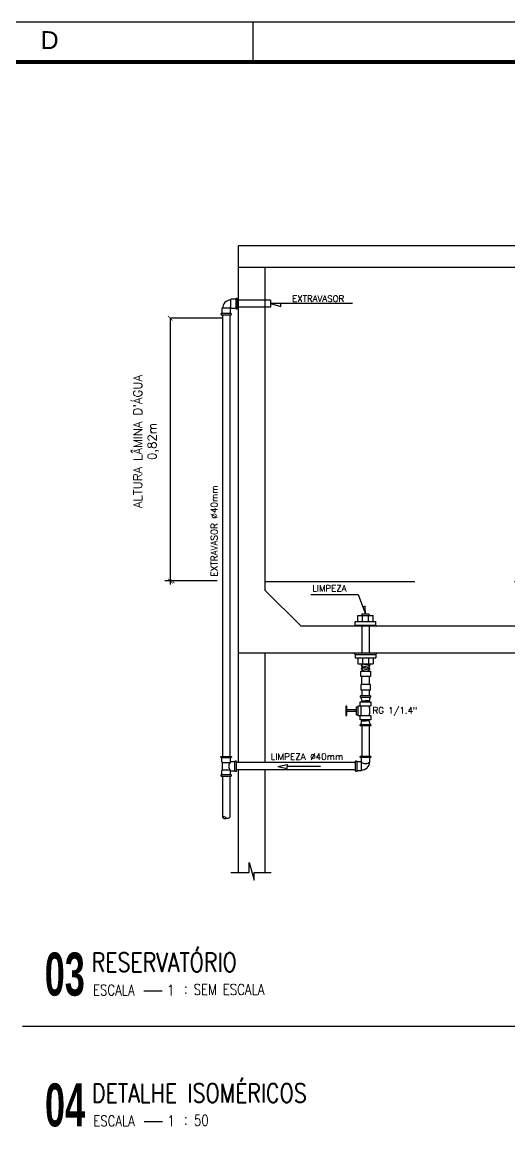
# Model space of a CAD drawing. Header units: millimetres. Extents: x 4156 to 4603, y 996 to 1078.
# Drawn here: x 4543.67 to 4555.89, y 1027.8 to 1055.62 of the extents above; entities that cross this region are included whole.
import ezdxf
from ezdxf.enums import TextEntityAlignment as Align

# ---------------------------------------------------------------- set-up
doc = ezdxf.new("R2010")
doc.units = ezdxf.units.MM
doc.header["$LTSCALE"] = 20
doc.linetypes.add('HIDDEN', pattern=[0.375, 0.25, -0.125])
for name, color, linetype in [('A-PEN-R', 1, 'Continuous'), ('DETALLHES_HIDRAULICO', 4, 'Continuous'), ("PRANCHA - PROJETU'S", 7, 'Continuous'), ('TXT_0', 7, 'Continuous'), ('TXT_2', 6, 'Continuous')]:
    doc.layers.add(name, color=color, linetype=linetype)
doc.styles.add('ADITIVOCAD', font='ROMANS.shx')
doc.styles.add('ARIAL', font='arial.ttf', dxfattribs={"height": 2})
doc.styles.add('REG140', font='romans.shx', dxfattribs={"width": 0.8, "height": 0.35})
doc.styles.add('REG80', font='romans.shx', dxfattribs={"width": 0.8, "height": 0.2})
doc.styles.add('SANSSERIF2', font='sanssb__.ttf', dxfattribs={"width": 0.8})

# ---------------------------------------------------------------- blocks, each defined once
blk = doc.blocks.new('ADFSGASDFG')
at = {"layer": "PRANCHA - PROJETU'S", "color": 1}
for p, q in [((360.678, 107.346), (276.578, 107.346)), ((307.178, 106.346), (307.178, 107.346))]:
    blk.add_line(p, q, dxfattribs=at)
at = {"layer": "PRANCHA - PROJETU'S", "color": 4, "const_width": 0.1}
blk.add_lwpolyline([(279.078, 106.346), (359.678, 106.346), (359.678, 48.946), (279.078, 48.946)], close=True, dxfattribs=at)
at = {"layer": "PRANCHA - PROJETU'S", "color": 50, "linetype": 'Continuous', "style": 'ARIAL'}
blk.add_text('D', height=0.45, dxfattribs=at).set_placement((302.065, 106.896), align=Align.MIDDLE)
blk = doc.blocks.new('CRBODADOSÇ')
at = {"layer": "PRANCHA - PROJETU'S", "color": 3}
blk.add_line((164.825, 196.917), (165.288, 196.917), dxfattribs=at)
at = {"layer": "PRANCHA - PROJETU'S", "color": 3, "style": 'REG80', "width": 0.8}
for s, p in [('ESCALA', (163.548, 196.799)), ('1', (165.407, 196.799)), (':', (165.829, 196.842))]:
    blk.add_text(s, height=0.27, dxfattribs=at).set_placement(p)
at = {"layer": "PRANCHA - PROJETU'S", "color": 2, "style": 'REG140', "width": 0.8}
for tag, p in [('PROJETO', (163.521, 198.067)), ('DESENHO', (163.516, 197.395))]:
    blk.add_attdef(tag, p, '', height=0.472, dxfattribs=at)
at = {"layer": "PRANCHA - PROJETU'S", "style": 'SANSSERIF2', "width": 0.6}
blk.add_attdef('00', text='', height=1.08, dxfattribs=at).set_placement((162.84, 196.795), align=Align.CENTER)
at = {"layer": "PRANCHA - PROJETU'S", "color": 3, "style": 'REG80', "width": 0.8}
blk.add_attdef('ESCALA', (166.075, 196.813), '', height=0.27, dxfattribs=at)
blk = doc.blocks.new('_ArchTick')
at = {"color": 0, "const_width": 0.15}
blk.add_lwpolyline([(-0.5, -0.5), (0.5, 0.5)], dxfattribs=at)

msp = doc.modelspace()

# ---------------------------------------------------------------- linework, layer by layer
at = {"layer": 'A-PEN-R'}
msp.add_line((4543.682, 1030.424), (4573.993, 1030.424), dxfattribs=at)
at = {"layer": 'DETALLHES_HIDRAULICO'}
for p, q in [((4549.907, 1048.643), (4549.07, 1048.643)), ((4549.907, 1048.643), (4549.907, 1048.463)), ((4548.701, 1048.273), (4548.701, 1037.192)), ((4548.881, 1048.273), (4548.881, 1037.192)), ((4549.907, 1048.463), (4549.07, 1048.463)), ((4552.209, 1040.772), (4552.189, 1040.724)), ((4552.209, 1040.772), (4552.371, 1040.772)), ((4552.371, 1040.772), (4552.39, 1040.724)), ((4552.029, 1040.486), (4552.002, 1040.457)), ((4552.029, 1040.575), (4552.551, 1040.575)), ((4552.029, 1040.486), (4552.029, 1040.575)), ((4552.029, 1040.486), (4552.551, 1040.486)), ((4552.095, 1040.724), (4552.484, 1040.724)), ((4552.095, 1040.575), (4552.095, 1040.724)), ((4552.212, 1040.575), (4552.212, 1040.724)), ((4552.368, 1040.575), (4552.368, 1040.724)), ((4552.484, 1040.575), (4552.484, 1040.724)), ((4552.551, 1040.486), (4552.551, 1040.575)), ((4552.551, 1040.486), (4552.578, 1040.457)), ((4552.197, 1040.457), (4552.197, 1039.782)), ((4552.377, 1040.457), (4552.377, 1039.782)), ((4552.027, 1039.753), (4552, 1039.782)), ((4552.027, 1039.753), (4552.549, 1039.753)), ((4552.027, 1039.753), (4552.549, 1039.753)), ((4552.027, 1039.753), (4552.027, 1039.665)), ((4552.027, 1039.665), (4552.549, 1039.665)), ((4552.093, 1039.665), (4552.093, 1039.515)), ((4552.21, 1039.665), (4552.21, 1039.515)), ((4552.366, 1039.665), (4552.366, 1039.515)), ((4552.482, 1039.665), (4552.482, 1039.515)), ((4552.549, 1039.753), (4552.576, 1039.782)), ((4552.549, 1039.753), (4552.549, 1039.665)), ((4552.093, 1039.515), (4552.482, 1039.515)), ((4552.208, 1039.512), (4552.178, 1039.476)), ((4552.178, 1039.476), (4552.368, 1039.434)), ((4552.178, 1039.476), (4552.208, 1039.434)), ((4552.208, 1039.434), (4552.178, 1039.398)), ((4552.368, 1039.356), (4552.178, 1039.398)), ((4552.178, 1039.398), (4552.208, 1039.356)), ((4552.208, 1039.356), (4552.178, 1039.32)), ((4552.208, 1039.512), (4552.397, 1039.476)), ((4552.208, 1039.434), (4552.397, 1039.398)), ((4552.208, 1039.356), (4552.378, 1039.323)), ((4552.368, 1039.512), (4552.397, 1039.476)), ((4552.397, 1039.476), (4552.368, 1039.434)), ((4552.368, 1039.434), (4552.397, 1039.398)), ((4552.397, 1039.398), (4552.368, 1039.356)), ((4552.368, 1039.356), (4552.397, 1039.32)), ((4552.196, 1039), (4552.196, 1039.194)), ((4552.391, 1039), (4552.391, 1039.194)), ((4552.199, 1038.865), (4552.199, 1038.713)), ((4552.379, 1038.865), (4552.379, 1038.713)), ((4552.184, 1038.645), (4552.184, 1038.675)), ((4552.184, 1038.645), (4552.199, 1038.582)), ((4552.378, 1038.591), (4552.197, 1038.577)), ((4552.377, 1038.58), (4552.197, 1038.567)), ((4552.199, 1038.764), (4552.199, 1038.713)), ((4552.199, 1038.582), (4552.199, 1038.564)), ((4552.377, 1038.57), (4552.296, 1038.564)), ((4552.379, 1038.764), (4552.379, 1038.713)), ((4552.394, 1038.645), (4552.379, 1038.582)), ((4552.379, 1038.582), (4552.379, 1038.564)), ((4552.394, 1038.645), (4552.394, 1038.675)), ((4552.063, 1038.357), (4551.823, 1038.357)), ((4552.063, 1038.315), (4551.823, 1038.315)), ((4552.063, 1038.435), (4552.093, 1038.435)), ((4552.063, 1038.237), (4552.063, 1038.435)), ((4552.184, 1038.216), (4552.184, 1038.456)), ((4552.063, 1038.237), (4552.093, 1038.237)), ((4552.184, 1038.027), (4552.199, 1038.09)), ((4552.184, 1038.027), (4552.184, 1037.996)), ((4552.197, 1038.08), (4552.379, 1038.094)), ((4552.199, 1038.102), (4552.279, 1038.107)), ((4552.199, 1038.09), (4552.199, 1038.107)), ((4552.199, 1038.091), (4552.379, 1038.104)), ((4552.379, 1038.09), (4552.379, 1038.107)), ((4552.394, 1038.027), (4552.379, 1038.09)), ((4552.394, 1038.027), (4552.394, 1037.996)), ((4552.199, 1037.959), (4552.199, 1037.2)), ((4552.379, 1037.959), (4552.379, 1037.2)), ((4548.7, 1036.849), (4548.7, 1037.043)), ((4552.041, 1037.036), (4549.043, 1037.036)), ((4552.041, 1036.856), (4549.043, 1036.856)), ((4548.701, 1036.698), (4548.701, 1035.668)), ((4548.881, 1036.698), (4548.881, 1035.668))]:
    msp.add_line(p, q, dxfattribs=at)
at = {"layer": 'DETALLHES_HIDRAULICO', "linetype": 'HIDDEN'}
msp.add_line((4561.028, 1041.576), (4549.774, 1041.576), dxfattribs=at)
at = {"layer": 'DETALLHES_HIDRAULICO'}
for points in [[(4549.037, 1048.665), (4548.921, 1048.665, 0.414214), (4548.903, 1048.647), (4548.903, 1048.459, 0.414214), (4548.921, 1048.441), (4549.037, 1048.441)], [(4548.903, 1048.305), (4548.903, 1048.421, 0.414214), (4548.885, 1048.439), (4548.697, 1048.439, 0.414214), (4548.679, 1048.421), (4548.679, 1048.305)], [(4552.174, 1039.327), (4552.412, 1039.327, 0.387836)], [(4552.174, 1038.866), (4552.412, 1038.866, -0.387836)], [(4552.156, 1038.456), (4552.156, 1038.555, -0.414214), (4552.165, 1038.564), (4552.411, 1038.564, -0.414214), (4552.42, 1038.555), (4552.42, 1038.465, -0.414214), (4552.411, 1038.456), (4552.093, 1038.456), (4552.093, 1038.216), (4552.411, 1038.216, -0.414214), (4552.42, 1038.207), (4552.42, 1038.116, -0.414214), (4552.411, 1038.107), (4552.165, 1038.107, -0.414214), (4552.156, 1038.116), (4552.156, 1038.216)], [(4552.155, 1037.982, -0.414331), (4552.17, 1037.996), (4552.407, 1037.996, -0.414331), (4552.422, 1037.982)], [(4552.422, 1037.982), (4552.422, 1037.973, -0.414214), (4552.407, 1037.959), (4552.17, 1037.959, -0.414214), (4552.155, 1037.973), (4552.155, 1037.982)], [(4548.678, 1037.16), (4548.678, 1037.061, 0.414214), (4548.696, 1037.043), (4548.883, 1037.043, 0.414214), (4548.901, 1037.061), (4548.901, 1037.16)], [(4552.177, 1037.167), (4552.177, 1037.059, 0.415872), (4552.4, 1037.059), (4552.4, 1037.167)], [(4549.011, 1037.057), (4548.902, 1037.057, 0.415872), (4548.902, 1036.834), (4549.011, 1036.834)], [(4552.074, 1036.835), (4552.173, 1036.835, 0.414214), (4552.191, 1036.853), (4552.191, 1037.04, 0.414214), (4552.173, 1037.058), (4552.074, 1037.058)], [(4548.901, 1036.73), (4548.901, 1036.829, 0.414214), (4548.883, 1036.847), (4548.696, 1036.847, 0.414214), (4548.678, 1036.829), (4548.678, 1036.73)]]:
    msp.add_lwpolyline(points, format="xyb", dxfattribs=at)
for points in [[(4549.037, 1048.672), (4549.037, 1048.434, 0.414214), (4549.052, 1048.42), (4549.055, 1048.42, 0.414214), (4549.07, 1048.434), (4549.07, 1048.672, 0.414214), (4549.055, 1048.686), (4549.052, 1048.686, 0.414214)], [(4548.658, 1048.287, 0.414214), (4548.672, 1048.273), (4548.91, 1048.273, 0.414214), (4548.924, 1048.287), (4548.924, 1048.291, 0.414214), (4548.91, 1048.305), (4548.672, 1048.305, 0.414214), (4548.658, 1048.291)], [(4552.155, 1038.689, 0.414331), (4552.17, 1038.675), (4552.407, 1038.675, 0.414331), (4552.422, 1038.689), (4552.422, 1038.698, 0.414214), (4552.407, 1038.713), (4552.17, 1038.713, 0.414214), (4552.155, 1038.698)], [(4551.793, 1038.225, 0.414214), (4551.802, 1038.216), (4551.814, 1038.216, 0.414214), (4551.823, 1038.225), (4551.823, 1038.447, 0.414214), (4551.814, 1038.456), (4551.802, 1038.456, 0.414214), (4551.793, 1038.447)], [(4548.656, 1037.178, -0.414214), (4548.671, 1037.192), (4548.909, 1037.192, -0.414214), (4548.923, 1037.178), (4548.923, 1037.174, -0.414214), (4548.909, 1037.16), (4548.671, 1037.16, -0.414214), (4548.656, 1037.174)], [(4552.155, 1037.185, -0.414214), (4552.17, 1037.2), (4552.407, 1037.2, -0.414214), (4552.422, 1037.185), (4552.422, 1037.182, -0.414214), (4552.407, 1037.167), (4552.17, 1037.167, -0.414214), (4552.155, 1037.182)], [(4549.029, 1037.078, -0.414214), (4549.043, 1037.064), (4549.043, 1036.826, -0.414214), (4549.029, 1036.812), (4549.025, 1036.812, -0.414214), (4549.011, 1036.826), (4549.011, 1037.064, -0.414214), (4549.025, 1037.078)], [(4552.056, 1036.813, -0.414214), (4552.041, 1036.827), (4552.041, 1037.065, -0.414214), (4552.056, 1037.08), (4552.059, 1037.08, -0.414214), (4552.074, 1037.065), (4552.074, 1036.827, -0.414214), (4552.059, 1036.813)], [(4548.656, 1036.712, 0.414214), (4548.671, 1036.698), (4548.909, 1036.698, 0.414214), (4548.923, 1036.712), (4548.923, 1036.716, 0.414214), (4548.909, 1036.73), (4548.671, 1036.73, 0.414214), (4548.656, 1036.716)]]:
    msp.add_lwpolyline(points, format="xyb", close=True, dxfattribs=at)
for points in [[(4552.412, 1039.327), (4552.412, 1039.194), (4552.174, 1039.194), (4552.174, 1039.327)], [(4552.412, 1038.866), (4552.412, 1038.998), (4552.174, 1038.998), (4552.174, 1038.866)], [(4550.086, 1036.942), (4550.321, 1036.992), (4550.321, 1036.942)], [(4550.086, 1036.942), (4550.321, 1036.891), (4550.321, 1036.942)], [(4551.158, 1036.942), (4550.321, 1036.942)], [(4548.907, 1034.279), (4549.368, 1034.279), (4549.368, 1034.528), (4549.493, 1034.087), (4549.493, 1034.279), (4549.925, 1034.279)]]:
    msp.add_lwpolyline(points, dxfattribs=at)
for centre, radius, start, end in [((4548.904, 1048.44), 0.203, 90.2943, 180.1783), ((4548.904, 1048.44), 0.0231, 92.6862, 181.5328), ((4552.07, 1038.336), 0.331, 338.7623, 21.2377), ((4552.203, 1037.044), 0.188, 266.3415, 1.8523), ((4548.736, 1035.606), 0.0714, 48.236, 119.1391), ((4548.757, 1035.697), 0.0626, 206.7055, 311.0513), ((4548.828, 1035.709), 0.067, 228.236, 322.4119)]:
    msp.add_arc(centre, radius, start, end, dxfattribs=at)
for points in [[(4552.578, 1040.457), (4552.002, 1040.457), (4552.551, 1040.486), (4552.029, 1040.486)], [(4552.576, 1039.782), (4552, 1039.782), (4552.549, 1039.753), (4552.027, 1039.753)]]:
    msp.add_solid(points, dxfattribs=at)
at = {"layer": 'TXT_0', "linetype": 'ByBlock'}
for p, q in [((4548.699, 1048.187), (4547.392, 1048.187)), ((4547.392, 1041.503), (4547.392, 1048.187)), ((4548.566, 1041.594), (4547.256, 1041.594)), ((4548.566, 1041.594), (4547.302, 1041.594))]:
    msp.add_line(p, q, dxfattribs=at)
at = {"layer": 'TXT_0'}
for points in [[(4551.964, 1048.553), (4549.904, 1048.553), (4550.166, 1048.478), (4550.166, 1048.553)], [(4550.92, 1041.259), (4552.103, 1041.259), (4552.289, 1040.758), (4552.283, 1040.959), (4552.223, 1040.936)]]:
    msp.add_lwpolyline(points, dxfattribs=at)
at = {"layer": 'TXT_2'}
for p, q in [((4556.887, 1050.001), (4549.099, 1050.001)), ((4549.099, 1049.461), (4549.099, 1050.001)), ((4556.887, 1049.461), (4549.099, 1049.461)), ((4549.099, 1039.782), (4549.099, 1049.461)), ((4549.774, 1041.358), (4549.774, 1049.461)), ((4550.674, 1040.457), (4549.774, 1041.358)), ((4560.128, 1040.457), (4550.674, 1040.457)), ((4561.703, 1039.782), (4549.099, 1039.782)), ((4549.099, 1037.036), (4549.099, 1039.782)), ((4549.774, 1037.036), (4549.774, 1039.782)), ((4549.099, 1034.287), (4549.099, 1036.856)), ((4549.774, 1034.287), (4549.774, 1036.856))]:
    msp.add_line(p, q, dxfattribs=at)

# ---------------------------------------------------------------- block references
at = {"layer": "PRANCHA - PROJETU'S", "color": 1}
msp.add_blockref('ADFSGASDFG', (4242.295, 948.27), dxfattribs=at)
at = {"layer": "PRANCHA - PROJETU'S"}
for p, values in [((4381.901, 834.395), {'ESCALA': 'SEM ESCALA', 'DESENHO': 'RESERVATÓRIO', '00': '03'}), ((4381.907, 831.111), {'ESCALA': '50', 'DESENHO': 'DETALHE ISOMÉRICOS', '00': '04'})]:
    msp.add_blockref('CRBODADOSÇ', p, dxfattribs=at).add_auto_attribs(values)
at = {"layer": 'TXT_0', "linetype": 'ByBlock', "xscale": 0.1170435493299991, "yscale": 0.1170435493299991, "zscale": 0.1170435493301399}
for p, rotation in [((4547.392, 1048.187), 90), ((4547.392, 1041.594), 270), ((4547.437, 1041.594), 90)]:
    msp.add_blockref('_ArchTick', p, dxfattribs=dict(at, rotation=rotation))

# ---------------------------------------------------------------- texts
at = {"layer": 'TXT_0', "style": 'ADITIVOCAD'}
for s, height, p in [('EXTRAVASOR', 0.1576, (4550.45, 1048.601)), ('LIMPEZA', 0.1576, (4550.953, 1041.332)), ('RG 1/1.4"', 0.1576, (4552.466, 1038.266)), ('LIMPEZA %%C40mm', 0.16206, (4549.906, 1037.106))]:
    msp.add_text(s, height=height, dxfattribs=at).set_placement(p)
msp.add_text('EXTRAVASOR %%C40mm', height=0.16206, rotation=90, dxfattribs=at).set_placement((4548.572, 1041.706))
at = {"layer": 'TXT_0', "linetype": 'ByBlock', "insert": (4546.784, 1045.093), "char_height": 0.21608, "attachment_point": 5, "rotation": 90, "style": 'ADITIVOCAD'}
msp.add_mtext("\\A1;ALTURA LÂMINA D'ÁGUA\\P0,82m", dxfattribs=at)

doc.saveas('drawing.dxf')
